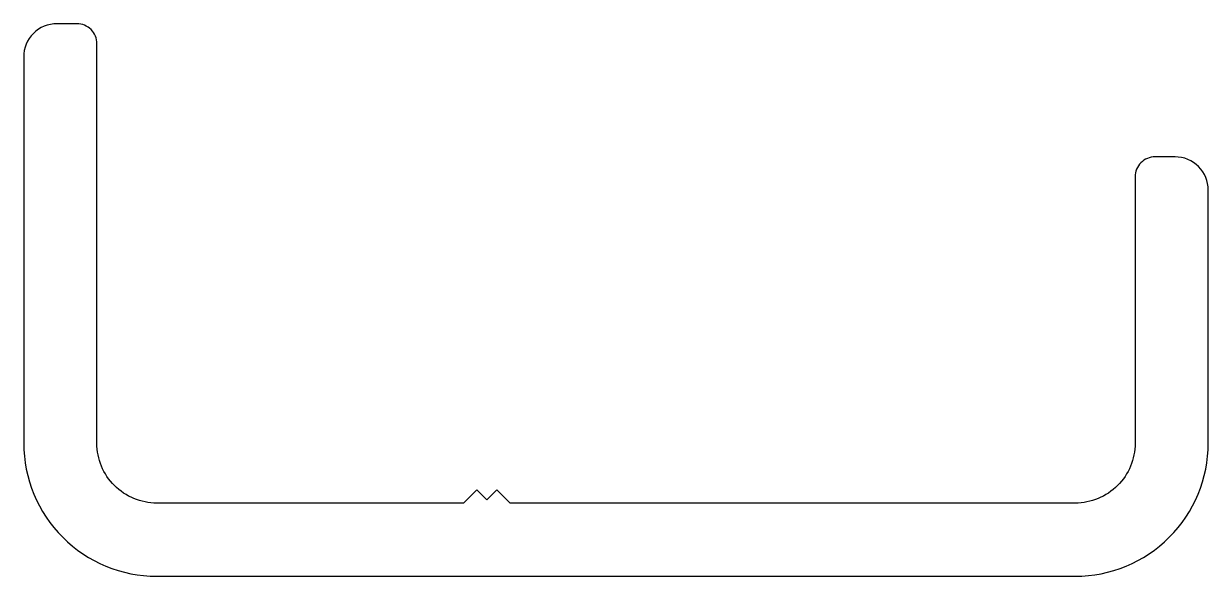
# Model space of a CAD drawing. Extents: x 955 to 972.8, y -5.9 to 2.4.
import ezdxf

# ---------------------------------------------------------------- set-up
doc = ezdxf.new("R2010")
doc.units = 0
doc.header["$LTSCALE"] = 15
doc.layers.add('CONNECTIONS', color=8, linetype='CONTINUOUS')

msp = doc.modelspace()

# ---------------------------------------------------------------- linework, layer by layer
at = {"layer": 'CONNECTIONS', "color": 0}
msp.add_lwpolyline([(957.046, -4.78, -0.414214), (956.146, -3.88), (956.146, 2.12, 0.414214), (955.846, 2.42), (955.546, 2.42, 0.414214), (955.046, 1.92), (955.046, -3.88, 0.414214), (957.046, -5.88), (970.846, -5.88, 0.414214), (972.846, -3.88), (972.846, -0.08, 0.414214), (972.346, 0.42), (972.046, 0.42, 0.414214), (971.746, 0.12), (971.746, -3.88, -0.414214), (970.846, -4.78), (962.354, -4.78), (962.154, -4.58), (962.004, -4.73), (961.854, -4.58), (961.654, -4.78)], format="xyb", close=True, dxfattribs=at)

doc.saveas('drawing.dxf')
